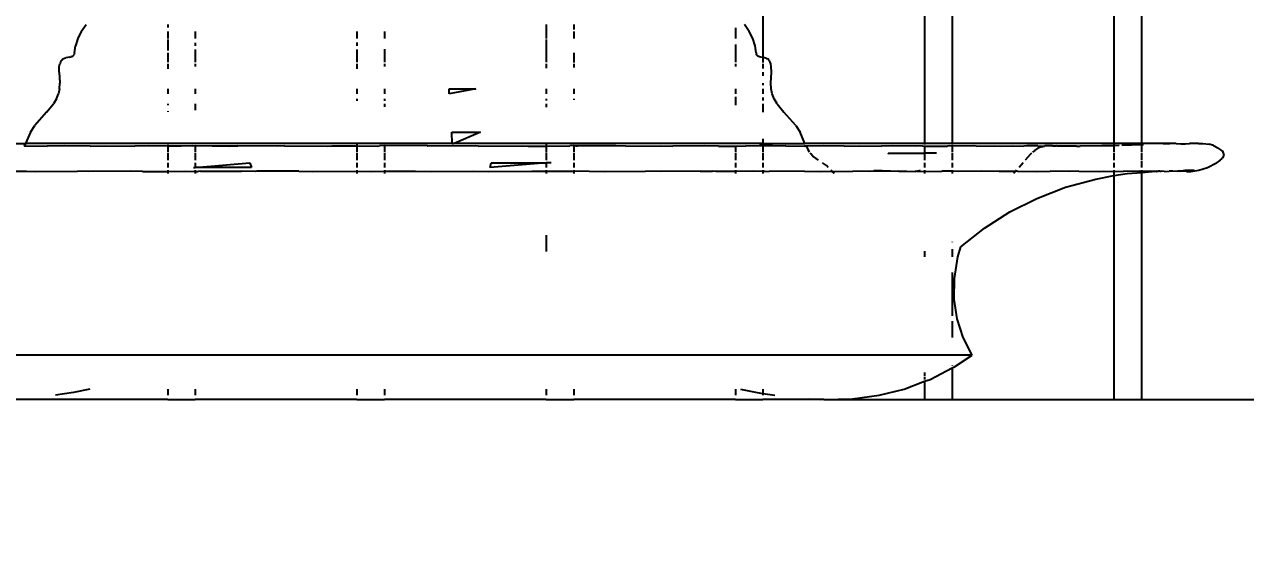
# Model space of a CAD drawing. Header units: inches. Extents: x -52 to 87, y -61 to 47.
# Drawn here: x 5.11 to 10.45, y -46.08 to -43.83 of the extents above; entities that cross this region are included whole.
import ezdxf

# ---------------------------------------------------------------- set-up
doc = ezdxf.new("R2010")
doc.units = ezdxf.units.IN
doc.header["$MEASUREMENT"] = 0
doc.dimstyles.get("Standard").update_dxf_attribs({"dimtxt": 1, "dimasz": 1, "dimexe": 0.18, "dimexo": 0.0625, "dimgap": 0.09, "dimtad": 0, "dimtih": 1, "dimtoh": 1, "dimdec": 1, "dimdsep": 46, "dimlunit": 3, "dimtxsty": 'Standard', "dimblk": 'OBLIQUE', "dimcen": 1, "dimse1": 1, "dimse2": 1, "dimclrd": 1, "dimadec": 0, "dimazin": 0, "dimtfac": 1, "dimtdec": 1, "dimtofl": 0, "dimtmove": 0, "dimatfit": 3, "dimfxl": 1, "dimtolj": 1, "dimtzin": 0, "dimarcsym": 0})

# ---------------------------------------------------------------- blocks, each defined once
blk = doc.blocks.new('_Oblique')
at = {"color": 0, "linetype": 'ByBlock', "lineweight": -2}
blk.add_line((-0.5, -0.5), (0.5, 0.5), dxfattribs=at)
blk = doc.blocks.new('*D3')
at = {"color": 1, "lineweight": -2, "transparency": 16777216}
for p, q in [((22.5624, -41.4684), (22.5624, -42.8784)), ((22.5624, -45.4684), (22.5624, -44.0584))]:
    blk.add_line(p, q, dxfattribs=at)
at = {"layer": 'Defpoints', "color": 0, "transparency": 16777216}
for p in [(22.5624, -41.4684), (23.1397, -41.4684), (10.1364, -45.4684)]:
    blk.add_point(p, dxfattribs=at)
at = {"color": 1, "lineweight": -2, "transparency": 16777216}
for p, rotation in [((22.5624, -41.4684), 90), ((22.5624, -45.4684), 270)]:
    blk.add_blockref('_Oblique', p, dxfattribs=dict(at, rotation=rotation))
at = {"color": 0, "transparency": 16777216, "insert": (22.5624, -43.4684), "char_height": 1, "attachment_point": 5}
blk.add_mtext('\\A1;4"', dxfattribs=at)
blk = doc.blocks.new('*D6')
at = {"color": 1, "lineweight": -2, "transparency": 16777216}
for p, q in [((2.5723, 46.7915), (37.2384, 46.7915)), ((74.5723, 46.7915), (38.5851, 46.7915))]:
    blk.add_line(p, q, dxfattribs=at)
at = {"layer": 'Defpoints', "color": 0, "transparency": 16777216}
for p in [(74.5723, 46.7915), (2.5723, -45.4684), (74.5723, -45.4684)]:
    blk.add_point(p, dxfattribs=at)
at = {"color": 1, "lineweight": -2, "transparency": 16777216, "rotation": 180}
blk.add_blockref('_Oblique', (2.5723, 46.7915), dxfattribs=at)
at = {"color": 1, "lineweight": -2, "transparency": 16777216}
blk.add_blockref('_Oblique', (74.5723, 46.7915), dxfattribs=at)
at = {"color": 0, "transparency": 16777216, "insert": (37.9117, 46.7915), "char_height": 1, "attachment_point": 5}
blk.add_mtext("\\A1;6'", dxfattribs=at)

msp = doc.modelspace()

# ---------------------------------------------------------------- hatches: boundary and pattern name
h = msp.add_hatch()
h.set_pattern_fill('AR-CONC', color=256)
h.set_pattern_definition([(50, (-78.281, -54.853), (7.1726, -0.62752), [0.75, -8.25]), (355, (-78.281, -54.853), (-1.3875, 7.52192), [0.6, -6.6]), (100.4514, (-77.683, -54.905), (5.7851, 6.8944), [0.6374, -7.01142]), (46.184, (-78.281, -52.853), (10.6724, -1.6552), [1.125, -12.375]), (96.6356, (-77.392, -52.991), (9.3466, 9.7412), [0.9561, -10.51714]), (351.184, (-78.281, -52.853), (9.3466, 9.7412), [0.9, -9.9]), (21, (-77.281, -53.353), (5.96907, -4.02619), [0.75, -8.25]), (326, (-77.281, -53.353), (2.43315, 7.2515), [0.6, -6.6]), (71.4514, (-76.7835, -53.6885), (8.40222, 3.2253), [0.6374, -7.01142]), (37.5, (-78.281, -54.853), (0.1216, 3.32894), [0, -6.52, 0, -6.7, 0, -6.625]), (7.5, (-78.281, -54.853), (2.630695, 3.94412), [0, -3.82, 0, -6.37, 0, -2.525]), (327.5, (-80.511, -54.853), (5.338224, -0.22555), [0, -2.5, 0, -7.8, 0, -10.35]), (317.5, (-81.511, -54.853), (5.83186, 1.00105), [0, -3.25, 0, -5.18, 0, -7.35])])
h.paths.add_polyline_path([(79.5723, 43.5316), (70.1302, 43.5316), (70.1255, 43.5316), (69.9201, 43.5322), (69.893, 43.5316), (61.5753, 43.5316), (61.078, 43.5316), (14.9986, 43.5316), (14.8006, 43.5316), (14.15, 43.5316), (13.9507, 43.5316), (6.6691, 43.5316), (6.668, 43.5316), (6.4502, 43.5322), (6.4356, 43.5316), (-2.4277, 43.5316), (-2.4277, 38.5316), (2.5723, 38.5316), (5.7333, 38.5316), (5.8537, 38.5316), (6.3776, 38.5316), (6.5614, 38.5316), (6.7118, 38.5316), (6.8021, 38.5316), (7.3885, 38.5316), (7.509, 38.5316), (8.2162, 38.5316), (8.3366, 38.5316), (9.0438, 38.5316), (9.1642, 38.5316), (9.8714, 38.5316), (9.9919, 38.5316), (13.1528, 38.5316), (13.2732, 38.5316), (13.9804, 38.5316), (14.1009, 38.5316), (14.2142, 38.5316), (14.7076, 38.5316), (14.8081, 38.5316), (14.9285, 38.5316), (15.6357, 38.5316), (15.7561, 38.5316), (16.4633, 38.5316), (16.5837, 38.5316), (17.2909, 38.5316), (17.4114, 38.5316), (20.5723, 38.5316), (56.5723, 38.5316), (59.7333, 38.5316), (59.8537, 38.5316), (60.5609, 38.5316), (60.6813, 38.5316), (61.106, 38.5316), (61.1985, 38.5316), (61.3489, 38.5316), (61.461, 38.5316), (61.5354, 38.5316), (62.2162, 38.5316), (62.3366, 38.5316), (63.0438, 38.5316), (63.1642, 38.5316), (63.8714, 38.5316), (63.9919, 38.5316), (67.1528, 38.5316), (67.2732, 38.5316), (67.9804, 38.5316), (68.1009, 38.5316), (68.8081, 38.5316), (68.9285, 38.5316), (69.6357, 38.5316), (69.7561, 38.5316), (69.8492, 38.5316), (69.9996, 38.5316), (70.1135, 38.5316), (70.4633, 38.5316), (70.5837, 38.5316), (71.2909, 38.5316), (71.4114, 38.5316), (74.5723, 38.5316), (79.5723, 38.5316)])
h.paths.add_polyline_path([(79.5723, -45.4684), (74.5723, -45.4684), (71.7581, -45.4684), (71.8841, -45.4645), (72.0006, -45.4492), (72.1097, -45.4227), (72.2231, -45.3807), (72.3297, -45.3255), (72.4069, -45.2746), (67.7821, -45.2746), (67.9228, -45.1965), (67.8886, -45.2746), (72.4069, -45.2746), (72.3471, -45.1578), (72.3221, -44.9864), (72.3502, -44.807), (72.5121, -44.6781), (72.7494, -44.5584), (73.0714, -44.47), (73.0685, -44.4696), (72.98, -44.4696), (72.9633, -44.4707), (72.8729, -44.4696), (72.8334, -44.4707), (72.748, -44.4696), (72.5948, -44.4723), (72.5954, -44.4716), (72.4476, -44.4696), (72.2121, -44.4722), (72.1207, -44.4696), (72.0863, -44.4696), (71.9563, -44.4707), (71.8855, -44.4696), (71.795, -44.4707), (71.7958, -44.4715), (71.673, -44.4696), (71.3758, -44.4717), (71.4114, -44.4707), (71.2909, -44.4696), (71.2854, -44.4707), (71.2707, -44.4702), (71.2177, -44.4696), (71.0449, -44.4707), (70.7983, -44.4707), (70.7317, -44.4696), (70.4633, -44.4715), (70.4633, -44.4707), (70.2923, -44.4707), (70.2905, -44.4693), (70.227, -44.4696), (70.2923, -44.4707), (70.4633, -44.4707), (70.4633, -44.4409), (70.2992, -44.4534), (70.3148, -44.369), (70.2335, -44.3585), (70.0266, -44.3602), (70.024, -44.3585), (69.8143, -44.3585), (69.7561, -44.371), (69.7561, -44.4707), (69.7161, -44.4696), (69.5717, -44.4715), (69.4622, -44.4696), (69.2778, -44.4702), (69.27, -44.4707), (69.243, -44.4702), (69.0315, -44.4702), (68.9285, -44.4749), (68.9285, -44.4707), (68.8081, -44.4696), (68.8081, -44.4713), (68.7254, -44.4696), (68.5403, -44.4707), (68.3116, -44.4707), (68.1479, -44.4696), (68.1468, -44.4707), (68.1009, -44.5166), (68.1009, -44.4707), (67.9558, -44.4707), (67.9804, -44.4696), (67.9237, -44.4696), (67.75, -44.4743), (67.669, -44.4696), (67.5042, -44.4707), (67.4955, -44.4696), (67.3644, -44.4702), (67.2732, -44.4725), (67.2732, -44.5985), (67.2536, -44.5886), (67.1528, -44.5499), (67.1528, -45.4684), (63.9919, -45.4684), (63.8714, -45.4684), (63.1642, -45.4684), (63.0438, -45.4684), (62.3366, -45.4684), (62.2162, -45.4684), (61.509, -45.4684), (61.3885, -45.4684), (60.6813, -45.4684), (60.5609, -45.4684), (59.8537, -45.4684), (59.7333, -45.4684), (56.5723, -45.4684), (20.5723, -45.4684), (17.4114, -45.4684), (17.2909, -45.4684), (16.5837, -45.4684), (16.4633, -45.4684), (15.7561, -45.4684), (15.6357, -45.4684), (14.9285, -45.4684), (14.8081, -45.4684), (14.1009, -45.4684), (13.9804, -45.4684), (13.2732, -45.4684), (13.1528, -45.4684), (9.9919, -45.4684), (9.8714, -45.4684), (9.1642, -45.4684), (9.0438, -45.4684), (8.603, -45.4684), (8.5882, -45.4684), (8.3366, -45.4684), (8.2162, -45.4684), (7.509, -45.4684), (7.3885, -45.4684), (6.6813, -45.4684), (6.5609, -45.4684), (5.8537, -45.4684), (5.7333, -45.4684), (5.0576, -45.4684), (2.5723, -45.4684), (-2.4277, -45.4684), (-2.4277, -50.4684), (79.5723, -50.4684)])
h.paths.add_polyline_path([(71.4114, -45.4303), (71.4661, -45.4381), (71.4114, -45.4265)], flags=16)
h.paths.add_polyline_path([(67.9804, -45.4534), (67.9804, -45.4684), (68.0836, -45.4684)], flags=16)
h.paths.add_polyline_path([(67.5337, -45.2746), (67.5737, -45.1965), (67.5998, -45.1147), (67.6123, -45.0294), (67.6112, -44.9397), (67.5901, -44.8047), (67.5852, -44.8009), (67.6108, -44.9013), (67.6128, -45.0741), (67.5737, -45.1965), (67.5337, -45.2746), (67.611, -45.3255), (67.7177, -45.3807), (67.8312, -45.4227), (68.0038, -45.4645), (68.1009, -45.4645), (68.1831, -45.4684), (68.1009, -45.4684), (68.1009, -45.4645), (68.0038, -45.4645), (67.7704, -45.408), (67.611, -45.3255)], flags=16)
h.paths.add_polyline_path([(37.739, 39.9661), (39.4057, 39.9661), (39.4057, 41.4661), (37.739, 41.4661)], flags=24)

# ---------------------------------------------------------------- linework, layer by layer
for p, q in [((9.8714, -25.9118), (9.8714, -44.3487)), ((9.9919, -25.9127), (9.9919, -44.3487)), ((9.1642, -26.5709), (9.1642, -44.3487)), ((9.0438, -26.6074), (9.0438, -44.3487)), ((8.3366, -27.7621), (8.3366, -43.9726)), ((5.3547, -43.8593), (5.3763, -43.8282)), ((5.7333, -43.8282), (5.7333, -43.8409)), ((7.3885, -43.8282), (7.3885, -43.8571)), ((7.509, -43.8282), (7.509, -43.8496)), ((8.2162, -43.8429), (8.2162, -43.8901)), ((8.2771, -43.8593), (8.2555, -43.8282)), ((5.3395, -43.8901), (5.3294, -43.9224)), ((5.3547, -43.8593), (5.3395, -43.8901)), ((5.7333, -43.8593), (5.7333, -43.8901)), ((5.7333, -43.8938), (5.7333, -43.9419)), ((5.8537, -43.8593), (5.8537, -43.8901)), ((6.5609, -43.8593), (6.5609, -43.8901)), ((6.5609, -43.9074), (6.5609, -43.9224)), ((6.6813, -43.8593), (6.6813, -43.8901)), ((7.3885, -43.8593), (7.3885, -43.8901)), ((7.3885, -43.8939), (7.3885, -43.9612)), ((7.509, -43.8593), (7.509, -43.8901)), ((8.2923, -43.8901), (8.2771, -43.8593)), ((8.3024, -43.9224), (8.2923, -43.8901)), ((5.3229, -43.9611), (5.3219, -43.9629)), ((5.3237, -43.9585), (5.3229, -43.9611)), ((5.3247, -43.9521), (5.3237, -43.9585)), ((5.3247, -43.9521), (5.3294, -43.9224)), ((5.7333, -43.9521), (5.7333, -43.9611)), ((5.8537, -43.9091), (5.8537, -43.9224)), ((5.8537, -43.9384), (5.8537, -43.9937)), ((6.5609, -43.9381), (6.5609, -43.9931)), ((6.6813, -43.9358), (6.6813, -43.9931)), ((7.509, -43.9521), (7.509, -43.9611)), ((8.2162, -43.9161), (8.2162, -43.9224)), ((8.2162, -43.9238), (8.2162, -43.9931)), ((8.3071, -43.9521), (8.3024, -43.9224)), ((8.3071, -43.9521), (8.308, -43.9585)), ((8.3089, -43.9611), (8.308, -43.9585)), ((8.3098, -43.9629), (8.3089, -43.9611)), ((5.2583, -44.0364), (5.2588, -44.0125)), ((5.2588, -44.0125), (5.2611, -43.9999)), ((5.2635, -43.9931), (5.2611, -43.9999)), ((5.2662, -43.988), (5.2635, -43.9931)), ((5.2692, -43.984), (5.2662, -43.988)), ((5.2692, -43.984), (5.2726, -43.9807)), ((5.2767, -43.9779), (5.2726, -43.9807)), ((5.2816, -43.9756), (5.2767, -43.9779)), ((5.2816, -43.9756), (5.2874, -43.9738)), ((5.3047, -43.9711), (5.2874, -43.9738)), ((5.3047, -43.9711), (5.3103, -43.9699)), ((5.3142, -43.9687), (5.3103, -43.9699)), ((5.3142, -43.9687), (5.3171, -43.9673)), ((5.3171, -43.9673), (5.3194, -43.9657)), ((5.3208, -43.9644), (5.3194, -43.9657)), ((5.3208, -43.9644), (5.3219, -43.9629)), ((5.7333, -43.9629), (5.7333, -43.9931)), ((5.7333, -43.9999), (5.7333, -44.0224)), ((5.8537, -43.9999), (5.8537, -44.0125)), ((6.5609, -43.9999), (6.5609, -44.0227)), ((6.6813, -43.9999), (6.6813, -44.0125)), ((7.3885, -43.9629), (7.3885, -43.9931)), ((7.3885, -43.9999), (7.3885, -44.0192)), ((7.509, -43.9629), (7.509, -43.9941)), ((7.509, -43.9999), (7.509, -44.0164)), ((8.2162, -43.9999), (8.2162, -44.0125)), ((8.3109, -43.9644), (8.3098, -43.9629)), ((8.3124, -43.9657), (8.3109, -43.9644)), ((8.3146, -43.9673), (8.3124, -43.9657)), ((8.3175, -43.9687), (8.3146, -43.9673)), ((8.3215, -43.9699), (8.3175, -43.9687)), ((8.327, -43.9711), (8.3215, -43.9699)), ((8.3366, -43.9726), (8.327, -43.9711)), ((8.3366, -43.9726), (8.3366, -43.9946)), ((8.3444, -43.9738), (8.3366, -43.9726)), ((8.3366, -43.9999), (8.3366, -44.0213)), ((8.3502, -43.9756), (8.3444, -43.9738)), ((8.355, -43.9779), (8.3502, -43.9756)), ((8.3591, -43.9807), (8.355, -43.9779)), ((8.3625, -43.984), (8.3591, -43.9807)), ((8.3655, -43.988), (8.3625, -43.984)), ((8.3682, -43.9931), (8.3655, -43.988)), ((8.3706, -43.9999), (8.3682, -43.9931)), ((8.3729, -44.0125), (8.3706, -43.9999)), ((8.3734, -44.0364), (8.3729, -44.0125)), ((5.2583, -44.0364), (5.2607, -44.0854)), ((8.3366, -44.0364), (8.3366, -44.0535)), ((8.371, -44.0854), (8.3734, -44.0364)), ((5.2593, -44.1104), (5.2546, -44.1319)), ((5.2593, -44.1104), (5.2607, -44.0854)), ((5.7333, -44.1104), (5.7333, -44.1319)), ((5.8537, -44.1104), (5.8537, -44.1319)), ((6.5609, -44.1104), (6.5609, -44.1319)), ((6.6813, -44.1104), (6.6813, -44.1319)), ((6.964, -44.1319), (6.9635, -44.1104)), ((6.9635, -44.1104), (7.0804, -44.1104)), ((7.0804, -44.1104), (6.964, -44.1319)), ((7.3885, -44.1104), (7.3885, -44.1319)), ((7.509, -44.1104), (7.509, -44.1319)), ((8.2162, -44.1104), (8.2162, -44.1319)), ((8.3366, -44.0854), (8.3366, -44.0931)), ((8.3366, -44.1104), (8.3366, -44.1319)), ((8.3724, -44.1104), (8.371, -44.0854)), ((8.3772, -44.1319), (8.3724, -44.1104)), ((5.2463, -44.1528), (5.2327, -44.176)), ((5.2463, -44.1528), (5.2546, -44.1319)), ((6.5609, -44.1528), (6.5609, -44.1621)), ((6.6813, -44.1528), (6.6813, -44.1617)), ((7.3885, -44.1528), (7.3885, -44.1605)), ((7.509, -44.1528), (7.509, -44.158)), ((8.2162, -44.1453), (8.2162, -44.1737)), ((8.3366, -44.1473), (8.3366, -44.1614)), ((8.3854, -44.1528), (8.3772, -44.1319)), ((8.399, -44.176), (8.3854, -44.1528)), ((5.2035, -44.2117), (5.1515, -44.2696)), ((5.2035, -44.2117), (5.2327, -44.176)), ((5.7333, -44.176), (5.7333, -44.1818)), ((5.7333, -44.2078), (5.7333, -44.211)), ((5.8537, -44.176), (5.8537, -44.2026)), ((6.6813, -44.176), (6.6813, -44.1891)), ((7.3885, -44.176), (7.3885, -44.1901)), ((8.2162, -44.176), (8.2162, -44.1814)), ((8.3366, -44.176), (8.3366, -44.2117)), ((8.399, -44.176), (8.4281, -44.2117)), ((8.4801, -44.2696), (8.4281, -44.2117)), ((5.1327, -44.2985), (5.1515, -44.2696)), ((8.4801, -44.2696), (8.4989, -44.2985)), ((5.1327, -44.2985), (5.1112, -44.3487)), ((6.9755, -44.2985), (7.1018, -44.2985)), ((6.9775, -44.3487), (6.9755, -44.2985)), ((7.1018, -44.2985), (6.9859, -44.3487)), ((8.3366, -44.3285), (8.3366, -44.3487)), ((8.5204, -44.3487), (8.4989, -44.2985)), ((3.4573, -44.3487), (5.1112, -44.3487)), ((5.1058, -44.3602), (5.1066, -44.3585)), ((5.1066, -44.3585), (5.1095, -44.3526)), ((5.1066, -44.3585), (5.1117, -44.3585)), ((5.1112, -44.3487), (5.1095, -44.3526)), ((6.9775, -44.3487), (5.1112, -44.3487)), ((5.1117, -44.3585), (5.2054, -44.3602)), ((5.2819, -44.3585), (5.2054, -44.3602)), ((5.3933, -44.3602), (5.2819, -44.3585)), ((5.3933, -44.3602), (5.4609, -44.3585)), ((5.4609, -44.3585), (5.5893, -44.3602)), ((5.6476, -44.3585), (5.5893, -44.3602)), ((5.7333, -44.3602), (5.6476, -44.3585)), ((5.7333, -44.3548), (5.7333, -44.3602)), ((5.7333, -44.3602), (5.7333, -44.3872)), ((5.7924, -44.3602), (5.7333, -44.3602)), ((5.8411, -44.3585), (5.7924, -44.3602)), ((5.8411, -44.3585), (5.8537, -44.3577)), ((5.8537, -44.3577), (6.0401, -44.3585)), ((5.8537, -44.3577), (6.0014, -44.3602)), ((5.8537, -44.3577), (5.8537, -44.3872)), ((6.0014, -44.3602), (6.0401, -44.3585)), ((6.215, -44.3602), (6.0401, -44.3585)), ((6.2435, -44.3585), (6.215, -44.3602)), ((6.2435, -44.3585), (6.432, -44.3602)), ((6.432, -44.3602), (6.4503, -44.3585)), ((6.4503, -44.3585), (6.5609, -44.3585)), ((6.5609, -44.3536), (6.5609, -44.3585)), ((6.5609, -44.3585), (6.6513, -44.3602)), ((6.5609, -44.3585), (6.5609, -44.3872)), ((6.6513, -44.3602), (6.6591, -44.3585)), ((6.6813, -44.358), (6.6591, -44.3585)), ((6.8689, -44.3585), (6.6813, -44.358)), ((6.6813, -44.358), (6.6813, -44.3872)), ((6.8689, -44.3585), (6.8715, -44.3602)), ((7.0783, -44.3585), (6.8715, -44.3602)), ((6.9777, -44.3523), (6.9775, -44.3487)), ((6.9859, -44.3487), (6.9775, -44.3487)), ((6.9859, -44.3487), (6.9777, -44.3523)), ((8.3366, -44.3487), (6.9859, -44.3487)), ((7.0914, -44.3602), (7.0783, -44.3585)), ((7.0914, -44.3602), (7.2863, -44.3585)), ((7.2863, -44.3585), (7.3097, -44.3602)), ((7.3097, -44.3602), (7.3885, -44.3602)), ((7.3885, -44.3526), (7.3885, -44.3602)), ((7.3885, -44.3602), (7.4915, -44.3585)), ((7.3885, -44.3602), (7.3885, -44.3876)), ((7.509, -44.358), (7.4915, -44.3585)), ((7.6929, -44.3585), (7.509, -44.358)), ((7.509, -44.358), (7.5252, -44.3602)), ((7.509, -44.358), (7.509, -44.3872)), ((7.6929, -44.3585), (7.5252, -44.3602)), ((7.7366, -44.3602), (7.6929, -44.3585)), ((7.7366, -44.3602), (7.8893, -44.3585)), ((7.8893, -44.3585), (7.9428, -44.3602)), ((8.0795, -44.3585), (7.9428, -44.3602)), ((8.1425, -44.3602), (8.0795, -44.3585)), ((8.1425, -44.3602), (8.2162, -44.3602)), ((8.2162, -44.3569), (8.2162, -44.3602)), ((8.2162, -44.3602), (8.2625, -44.3585)), ((8.2162, -44.3602), (8.2162, -44.3872)), ((8.3346, -44.3602), (8.2625, -44.3585)), ((8.3217, -44.3512), (8.3366, -44.3523)), ((8.3366, -44.3602), (8.3346, -44.3602)), ((8.3366, -44.3487), (8.3366, -44.3523)), ((8.3366, -44.3487), (8.5204, -44.3487)), ((8.3366, -44.3523), (8.3778, -44.352)), ((8.3366, -44.3543), (8.3366, -44.3602)), ((8.4372, -44.3585), (8.3366, -44.3602)), ((8.3366, -44.3602), (8.3366, -44.3872)), ((8.4372, -44.3585), (8.518, -44.3602)), ((8.5258, -44.3602), (8.518, -44.3602)), ((8.522, -44.3523), (8.5204, -44.3487)), ((9.0438, -44.3487), (8.5204, -44.3487)), ((8.5248, -44.358), (8.5258, -44.3602)), ((8.6026, -44.3585), (8.5258, -44.3602)), ((8.5258, -44.3602), (8.5354, -44.3796)), ((8.5407, -44.3872), (8.5354, -44.3796)), ((8.6916, -44.3602), (8.6026, -44.3585)), ((8.6916, -44.3602), (8.7578, -44.3585)), ((8.7578, -44.3585), (8.8546, -44.3602)), ((8.9018, -44.3585), (8.8546, -44.3602)), ((9.0058, -44.3602), (8.9018, -44.3585)), ((9.0339, -44.3585), (9.0058, -44.3602)), ((9.0339, -44.3585), (9.0438, -44.3602)), ((9.0438, -44.3487), (9.0438, -44.3527)), ((9.1642, -44.3487), (9.0438, -44.3487)), ((9.0438, -44.358), (9.0438, -44.3602)), ((9.0438, -44.3602), (9.0438, -44.3881)), ((9.0438, -44.3602), (9.1445, -44.3602)), ((9.1534, -44.3585), (9.1445, -44.3602)), ((9.1642, -44.3602), (9.1534, -44.3585)), ((9.1642, -44.3487), (9.1642, -44.3523)), ((9.8714, -44.3487), (9.1642, -44.3487)), ((9.1642, -44.355), (9.1642, -44.3602)), ((9.2594, -44.3585), (9.1642, -44.3602)), ((9.1642, -44.3602), (9.1642, -44.3872)), ((9.2699, -44.3602), (9.2594, -44.3585)), ((9.2699, -44.3602), (9.3514, -44.3585)), ((9.3514, -44.3585), (9.3812, -44.3602)), ((9.3812, -44.3602), (9.429, -44.3585)), ((9.429, -44.3585), (9.4779, -44.3602)), ((9.4915, -44.3585), (9.4779, -44.3602)), ((9.5388, -44.3585), (9.4915, -44.3585)), ((9.5253, -44.3788), (9.5157, -44.3872)), ((9.5253, -44.3788), (9.5406, -44.3691)), ((9.5388, -44.3585), (9.5593, -44.3602)), ((9.5542, -44.3634), (9.5406, -44.3691)), ((9.5542, -44.3634), (9.5681, -44.3601)), ((9.5593, -44.3602), (9.5681, -44.3601)), ((9.5704, -44.3585), (9.5681, -44.3601)), ((9.5846, -44.3586), (9.5704, -44.3585)), ((9.5863, -44.3585), (9.5846, -44.3586)), ((9.603, -44.3588), (9.5863, -44.3585)), ((9.603, -44.3588), (9.619, -44.3588)), ((9.6249, -44.3602), (9.619, -44.3588)), ((9.6489, -44.3597), (9.6249, -44.3602)), ((9.6653, -44.3597), (9.6489, -44.3597)), ((9.6745, -44.3602), (9.6653, -44.3597)), ((9.7077, -44.3602), (9.6745, -44.3602)), ((9.7077, -44.3602), (9.7164, -44.3601)), ((9.7164, -44.3601), (9.7244, -44.3602)), ((9.8186, -44.3594), (9.7244, -44.3602)), ((9.8359, -44.3594), (9.8186, -44.3594)), ((9.8714, -44.3584), (9.8359, -44.3594)), ((9.8714, -44.3487), (9.8714, -44.3584)), ((9.9919, -44.3487), (9.8714, -44.3487)), ((9.8946, -44.3577), (9.8714, -44.3584)), ((9.8714, -44.3584), (9.8714, -44.3872)), ((9.9919, -44.355), (9.9067, -44.3574)), ((9.9919, -44.3487), (9.9919, -44.355)), ((10.1437, -44.3487), (9.9919, -44.3487)), ((10.0015, -44.3548), (9.9919, -44.355)), ((9.9919, -44.355), (9.9919, -44.3872)), ((10.1437, -44.3487), (10.0889, -44.3523)), ((10.1437, -44.3487), (10.1652, -44.3497)), ((10.1652, -44.3497), (10.1845, -44.3497)), ((10.1845, -44.3497), (10.2025, -44.3487)), ((10.2128, -44.3492), (10.2025, -44.3487)), ((10.2418, -44.3487), (10.2128, -44.3492)), ((10.2418, -44.3487), (10.2615, -44.3487)), ((10.2615, -44.3487), (10.2884, -44.3523)), ((10.3074, -44.358), (10.2884, -44.3523)), ((10.3074, -44.358), (10.3264, -44.3672)), ((10.3395, -44.3762), (10.3264, -44.3672)), ((10.3462, -44.3826), (10.3395, -44.3762)), ((10.3497, -44.3872), (10.3462, -44.3826)), ((10.3516, -44.3908), (10.3497, -44.3872)), ((5.7333, -44.3908), (5.7333, -44.4218)), ((5.7333, -44.4331), (5.7333, -44.4534)), ((5.8537, -44.3904), (5.8537, -44.4218)), ((5.8537, -44.4331), (5.8537, -44.4534)), ((5.8537, -44.4534), (6.0916, -44.4331)), ((6.0916, -44.4331), (6.0998, -44.4534)), ((6.5609, -44.3908), (6.5609, -44.4218)), ((6.5609, -44.4331), (6.5609, -44.4534)), ((6.6813, -44.3908), (6.6813, -44.4218)), ((6.6813, -44.4331), (6.6813, -44.4534)), ((7.144, -44.4534), (7.1478, -44.4331)), ((7.3885, -44.4331), (7.144, -44.4534)), ((7.1478, -44.4331), (7.3885, -44.4331)), ((7.3885, -44.3908), (7.3885, -44.4218)), ((7.4109, -44.4331), (7.3885, -44.4331)), ((7.3885, -44.4331), (7.3885, -44.4534)), ((7.509, -44.3908), (7.509, -44.4218)), ((7.509, -44.4331), (7.509, -44.4534)), ((8.2162, -44.3908), (8.2162, -44.4218)), ((8.2162, -44.4331), (8.2162, -44.4534)), ((8.3366, -44.3908), (8.3366, -44.4218)), ((8.3366, -44.4331), (8.3366, -44.4534)), ((8.5457, -44.3943), (8.5432, -44.3908)), ((8.5556, -44.4044), (8.5457, -44.3943)), ((8.5692, -44.4144), (8.5556, -44.4044)), ((8.5801, -44.4218), (8.5692, -44.4144)), ((8.614, -44.4449), (8.5967, -44.4331)), ((8.8855, -44.3934), (8.885, -44.3908)), ((8.885, -44.3908), (9.0438, -44.3908)), ((9.0438, -44.3908), (8.8855, -44.3934)), ((9.0438, -44.3908), (9.0438, -44.4218)), ((9.0961, -44.3908), (9.0438, -44.3908)), ((9.0438, -44.4331), (9.0438, -44.4537)), ((9.1642, -44.3908), (9.1642, -44.4218)), ((9.1642, -44.4331), (9.1642, -44.4534)), ((9.4747, -44.4331), (9.4576, -44.4534)), ((9.5056, -44.3962), (9.4841, -44.4218)), ((9.5117, -44.3908), (9.5056, -44.3962)), ((9.8714, -44.3908), (9.8714, -44.4218)), ((9.8714, -44.4331), (9.8714, -44.4537)), ((9.9919, -44.3908), (9.9919, -44.4218)), ((9.9919, -44.4258), (9.9919, -44.4534)), ((10.2812, -44.4534), (10.3209, -44.433)), ((10.337, -44.4218), (10.3209, -44.433)), ((10.337, -44.4218), (10.3449, -44.4144)), ((10.3487, -44.4096), (10.3449, -44.4144)), ((10.3487, -44.4096), (10.351, -44.4058)), ((10.351, -44.4058), (10.3522, -44.4026)), ((10.3525, -44.3934), (10.3516, -44.3908)), ((10.3522, -44.4026), (10.3529, -44.3998)), ((10.3528, -44.3948), (10.3525, -44.3934)), ((10.3528, -44.3948), (10.353, -44.3972)), ((10.3529, -44.3998), (10.353, -44.3972)), ((4.9928, -44.4696), (5.115, -44.4696)), ((5.115, -44.4696), (5.1564, -44.4707)), ((5.1564, -44.4707), (5.3381, -44.4696)), ((5.3851, -44.4707), (5.3381, -44.4696)), ((5.5703, -44.4696), (5.3851, -44.4707)), ((5.622, -44.4707), (5.5703, -44.4696)), ((5.622, -44.4707), (5.7333, -44.4707)), ((5.7333, -44.4656), (5.7333, -44.4707)), ((5.7333, -44.4707), (5.8102, -44.4696)), ((5.7333, -44.4707), (5.7333, -44.4803)), ((5.8102, -44.4696), (5.8537, -44.4707)), ((5.8453, -44.4534), (5.8537, -44.4534)), ((6.0998, -44.4534), (5.8537, -44.4534)), ((5.8537, -44.4656), (5.8537, -44.4707)), ((5.8537, -44.4707), (5.8537, -44.4803)), ((5.8537, -44.4707), (5.8657, -44.4707)), ((5.8763, -44.4702), (5.8657, -44.4707)), ((5.8763, -44.4702), (6.0334, -44.4702)), ((6.0334, -44.4702), (6.0563, -44.4696)), ((6.1149, -44.4707), (6.0563, -44.4696)), ((6.1227, -44.4702), (6.1149, -44.4707)), ((6.307, -44.4696), (6.1227, -44.4702)), ((6.307, -44.4696), (6.3681, -44.4707)), ((6.3681, -44.4707), (6.5609, -44.4696)), ((6.5609, -44.4656), (6.5609, -44.4696)), ((6.5609, -44.4696), (6.6238, -44.4707)), ((6.5609, -44.4696), (6.5609, -44.4707)), ((6.5609, -44.4707), (6.5609, -44.4803)), ((6.6238, -44.4707), (6.6813, -44.4696)), ((6.6813, -44.4656), (6.6813, -44.4696)), ((6.6813, -44.4696), (6.8164, -44.4696)), ((6.6813, -44.4696), (6.6813, -44.4803)), ((6.8164, -44.4696), (6.8807, -44.4707)), ((6.8807, -44.4707), (7.0719, -44.4696)), ((7.0719, -44.4696), (7.1371, -44.4707)), ((7.1371, -44.4707), (7.3258, -44.4696)), ((7.3258, -44.4696), (7.3413, -44.4702)), ((7.3413, -44.4702), (7.3854, -44.4702)), ((7.3854, -44.4702), (7.3885, -44.4696)), ((7.3885, -44.4656), (7.3885, -44.4696)), ((7.3885, -44.4696), (7.3918, -44.4707)), ((7.3885, -44.4696), (7.3885, -44.4803)), ((7.509, -44.4707), (7.3918, -44.4707)), ((7.509, -44.4656), (7.509, -44.4707)), ((7.5766, -44.4696), (7.509, -44.4707)), ((7.509, -44.4707), (7.509, -44.4803)), ((7.5766, -44.4696), (7.6431, -44.4707)), ((7.6431, -44.4707), (7.8227, -44.4696)), ((7.8897, -44.4707), (7.8227, -44.4696)), ((8.0625, -44.4696), (7.8897, -44.4707)), ((8.0625, -44.4696), (8.1156, -44.4702)), ((8.1302, -44.4707), (8.1156, -44.4702)), ((8.2162, -44.4707), (8.1302, -44.4707)), ((8.2162, -44.4656), (8.2162, -44.4707)), ((8.2947, -44.4696), (8.2162, -44.4707)), ((8.2162, -44.4707), (8.2162, -44.4803)), ((8.3366, -44.4707), (8.2947, -44.4696)), ((8.3366, -44.4656), (8.3366, -44.4707)), ((8.3402, -44.4702), (8.3366, -44.4707)), ((8.3366, -44.4707), (8.3366, -44.4803)), ((8.3402, -44.4702), (8.3459, -44.4702)), ((8.3459, -44.4702), (8.3632, -44.4707)), ((8.5178, -44.4696), (8.3632, -44.4707)), ((8.5178, -44.4696), (8.5872, -44.4707)), ((8.5872, -44.4707), (8.6388, -44.4696)), ((8.6225, -44.4534), (8.614, -44.4449)), ((8.6388, -44.4696), (8.6348, -44.4656)), ((8.6388, -44.4696), (8.6398, -44.4707)), ((8.6398, -44.4707), (8.7304, -44.4696)), ((8.6476, -44.4785), (8.6398, -44.4707)), ((8.6496, -44.4803), (8.6476, -44.4785)), ((8.8012, -44.4707), (8.7304, -44.4696)), ((8.9312, -44.4696), (8.8012, -44.4707)), ((8.8215, -44.4656), (8.9312, -44.4696)), ((8.9312, -44.4696), (8.9655, -44.4696)), ((8.9655, -44.4696), (9.0038, -44.4707)), ((9.0084, -44.4696), (9.0038, -44.4707)), ((9.0084, -44.4696), (9.026, -44.4656)), ((9.0084, -44.4696), (9.0438, -44.4707)), ((9.0438, -44.4656), (9.0438, -44.4707)), ((9.0438, -44.4707), (9.1189, -44.4696)), ((9.0438, -44.4707), (9.0438, -44.4803)), ((9.1642, -44.4696), (9.1189, -44.4696)), ((9.1642, -44.4656), (9.1642, -44.4696)), ((9.1938, -44.4707), (9.1642, -44.4696)), ((9.1642, -44.4696), (9.1642, -44.4803)), ((9.2925, -44.4696), (9.1938, -44.4707)), ((9.3702, -44.4707), (9.2925, -44.4696)), ((9.4412, -44.4707), (9.3702, -44.4707)), ((9.4412, -44.4707), (9.432, -44.4803)), ((9.4422, -44.4696), (9.4412, -44.4707)), ((9.4461, -44.4656), (9.4422, -44.4696)), ((9.4508, -44.4696), (9.4422, -44.4696)), ((9.4508, -44.4696), (9.532, -44.4707)), ((9.532, -44.4707), (9.5928, -44.4696)), ((9.6783, -44.4707), (9.5928, -44.4696)), ((9.7178, -44.4696), (9.6783, -44.4707)), ((9.7178, -44.4696), (9.8081, -44.4707)), ((9.7924, -44.504), (9.8714, -44.4888)), ((9.8081, -44.4707), (9.8248, -44.4696)), ((9.8248, -44.4696), (9.8714, -44.4707)), ((9.8714, -44.4656), (9.8714, -44.4707)), ((9.8714, -44.4707), (9.9133, -44.4696)), ((9.8714, -44.4707), (9.8714, -44.4874)), ((9.8714, -44.4888), (9.9304, -44.4803)), ((9.8714, -44.4888), (9.8714, -45.4684)), ((9.9208, -44.4707), (9.9133, -44.4696)), ((9.9827, -44.4696), (9.9208, -44.4707)), ((9.9304, -44.4803), (9.9919, -44.4757)), ((9.9919, -44.4707), (9.9827, -44.4696)), ((9.9919, -44.4656), (9.9919, -44.4707)), ((9.9919, -44.4757), (10.0559, -44.4702)), ((9.9919, -44.4707), (9.9919, -44.4757)), ((10.0158, -44.4707), (9.9919, -44.4707)), ((9.9919, -44.4757), (9.9919, -45.4684)), ((10.0326, -44.4696), (10.0158, -44.4707)), ((10.0326, -44.4696), (10.0559, -44.4702)), ((10.0585, -44.4707), (10.0559, -44.4702)), ((10.0585, -44.4707), (10.0626, -44.4696)), ((10.0585, -44.4707), (10.065, -44.4702)), ((10.0626, -44.4696), (10.065, -44.4702)), ((10.0727, -44.4696), (10.065, -44.4702)), ((10.0727, -44.4696), (10.078, -44.4702)), ((10.0924, -44.4707), (10.078, -44.4702)), ((10.0924, -44.4707), (10.113, -44.4702)), ((10.1293, -44.4702), (10.113, -44.4702)), ((10.1502, -44.4707), (10.1293, -44.4702)), ((10.1514, -44.4702), (10.1502, -44.4707)), ((10.1537, -44.4702), (10.1514, -44.4702)), ((10.1563, -44.4703), (10.1537, -44.4702)), ((10.1575, -44.4702), (10.1563, -44.4703)), ((10.1602, -44.4702), (10.1575, -44.4702)), ((10.1602, -44.4702), (10.1841, -44.4656)), ((10.1706, -44.4702), (10.1602, -44.4702)), ((10.2233, -44.4656), (10.1706, -44.4702)), ((10.1889, -44.4707), (10.1706, -44.4702)), ((10.1841, -44.4656), (10.2233, -44.4656)), ((10.1889, -44.4707), (10.2084, -44.4707)), ((10.2084, -44.4707), (10.2429, -44.4656)), ((10.2429, -44.4656), (10.2812, -44.4534)), ((9.5344, -44.5886), (9.6601, -44.5403)), ((9.6601, -44.5403), (9.7924, -44.504)), ((9.4162, -44.6482), (9.5344, -44.5886)), ((9.306, -44.7187), (9.4162, -44.6482)), ((7.3885, -44.7496), (7.3885, -44.8215)), ((9.2028, -44.8009), (9.306, -44.7187)), ((9.1642, -44.7784), (9.1642, -44.7807)), ((9.1642, -44.8101), (9.1642, -44.8442)), ((9.1893, -44.8442), (9.2028, -44.8009)), ((9.0438, -44.8201), (9.0438, -44.8442)), ((9.1743, -44.9397), (9.1893, -44.8442)), ((9.1642, -44.9135), (9.1642, -45.1019)), ((9.1733, -45.0294), (9.1743, -44.9397)), ((9.1857, -45.1147), (9.1733, -45.0294)), ((9.1642, -45.1257), (9.1642, -45.1965)), ((9.2118, -45.1965), (9.1857, -45.1147)), ((9.2517, -45.2746), (9.2118, -45.1965)), ((9.2517, -45.2746), (4.7335, -45.2746)), ((9.1745, -45.3255), (9.2517, -45.2746)), ((9.068, -45.3807), (9.1642, -45.3301)), ((9.1642, -45.3194), (9.1642, -45.3207)), ((9.1642, -45.3301), (9.1745, -45.3255)), ((9.1642, -45.3301), (9.1642, -45.4684)), ((8.9545, -45.4227), (9.0438, -45.3885)), ((9.0438, -45.3506), (9.0438, -45.3639)), ((9.0438, -45.3685), (9.0438, -45.3807)), ((9.0438, -45.3885), (9.068, -45.3807)), ((9.0438, -45.3885), (9.0438, -45.4684)), ((5.3203, -45.4381), (5.2422, -45.4492)), ((5.3928, -45.4227), (5.3203, -45.4381)), ((5.7333, -45.4227), (5.7333, -45.4492)), ((5.8537, -45.4227), (5.8537, -45.4492)), ((6.5609, -45.4227), (6.5609, -45.4492)), ((6.6813, -45.4227), (6.6813, -45.4492)), ((7.3885, -45.4227), (7.3885, -45.4492)), ((7.509, -45.4227), (7.509, -45.4492)), ((8.2162, -45.4227), (8.2162, -45.4492)), ((8.2385, -45.4227), (8.3109, -45.4381)), ((8.3109, -45.4381), (8.3366, -45.4417)), ((8.3366, -45.4227), (8.3366, -45.4417)), ((8.3366, -45.4417), (8.3366, -45.4492)), ((8.3366, -45.4417), (8.389, -45.4492)), ((8.7289, -45.4645), (8.8454, -45.4492)), ((8.8454, -45.4492), (8.9545, -45.4227)), ((5.7333, -45.4684), (5.0576, -45.4684)), ((5.7333, -45.4645), (5.7333, -45.4684)), ((5.7333, -45.4684), (5.8537, -45.4684)), ((5.8537, -45.4645), (5.8537, -45.4684)), ((6.5609, -45.4684), (5.8537, -45.4684)), ((6.5609, -45.4645), (6.5609, -45.4684)), ((6.5609, -45.4684), (6.6813, -45.4684)), ((6.6813, -45.4645), (6.6813, -45.4684)), ((7.3885, -45.4684), (6.6813, -45.4684)), ((7.3885, -45.4645), (7.3885, -45.4684)), ((7.3885, -45.4684), (7.509, -45.4684)), ((7.509, -45.4645), (7.509, -45.4684)), ((8.2162, -45.4684), (7.509, -45.4684)), ((8.2162, -45.4645), (8.2162, -45.4684)), ((8.2162, -45.4684), (8.3366, -45.4684)), ((8.3366, -45.4645), (8.3366, -45.4684)), ((8.5882, -45.4684), (8.3366, -45.4684)), ((8.5394, -45.4645), (8.5882, -45.4684)), ((8.603, -45.4684), (8.5882, -45.4684)), ((8.603, -45.4684), (8.7289, -45.4645)), ((8.603, -45.4684), (9.0438, -45.4684)), ((9.0438, -45.4684), (9.1642, -45.4684)), ((9.1642, -45.4684), (9.8714, -45.4684)), ((9.8714, -45.4684), (9.9919, -45.4684)), ((9.9919, -45.4684), (13.1528, -45.4684))]:
    msp.add_line(p, q)

# ---------------------------------------------------------------- dimensions: what is measured, and where the dimension line sits
dim = msp.add_linear_dim(base=(74.5723, 46.7915), p1=(2.5723, -45.4684), p2=(74.5723, -45.4684), dimstyle='Standard')
dim.commit()
dim.dimension.update_dxf_attribs({"geometry": '*D6', "text_midpoint": (37.9117, 46.7915), "dimtype": 160})
dim = msp.add_linear_dim(base=(22.5624, -41.4684), p1=(10.1364, -45.4684), p2=(23.1397, -41.4684), angle=90, dimstyle='Standard')
dim.commit()
dim.dimension.update_dxf_attribs({"geometry": '*D3', "text_midpoint": (22.5624, -43.4684)})

doc.saveas('drawing.dxf')
